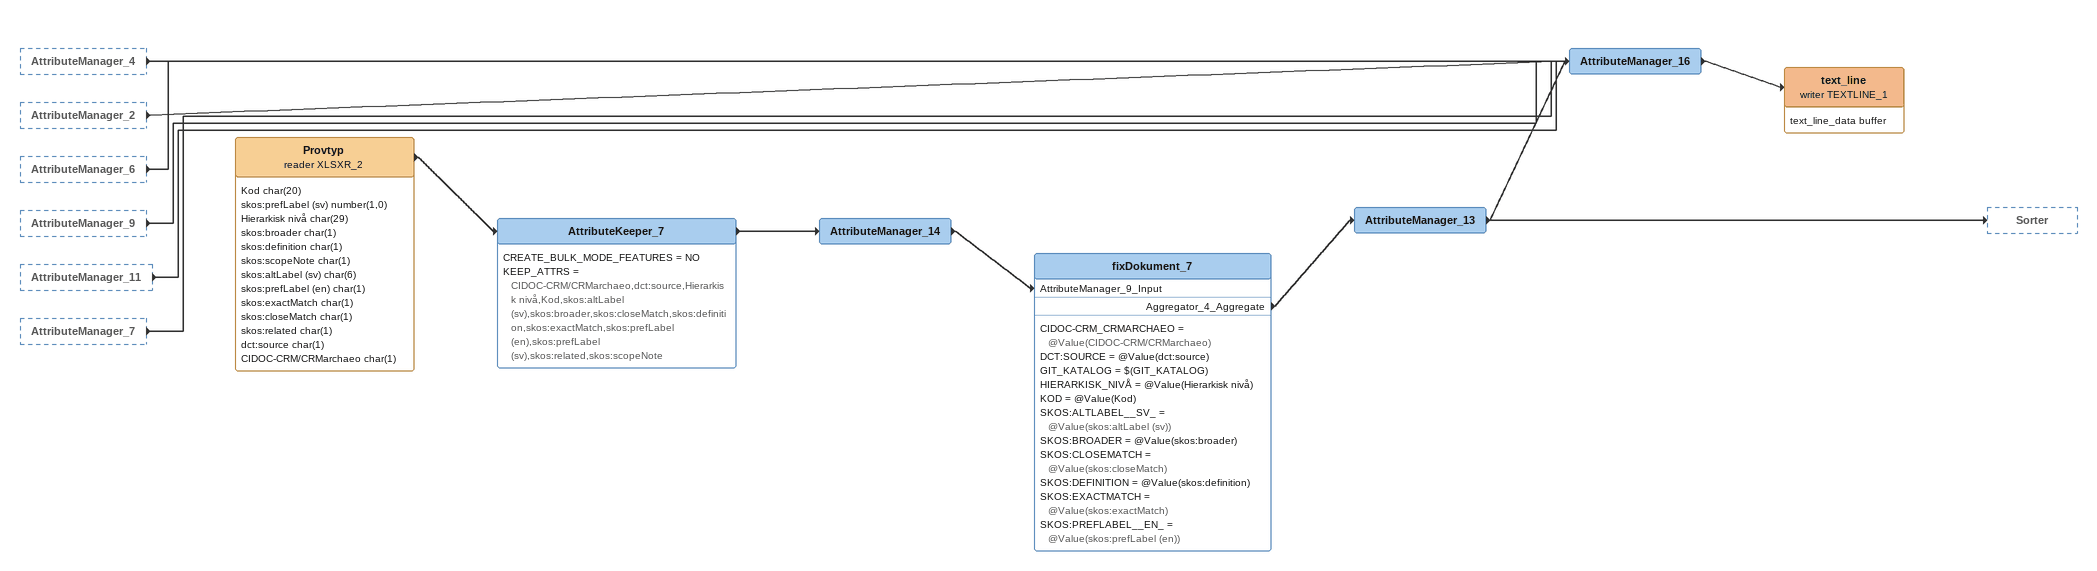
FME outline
AttributeManager_4 [outside]
    -> AttributeManager_16
AttributeManager_2 [outside]
    -> AttributeManager_16
AttributeManager_6 [outside]
    -> AttributeManager_16
AttributeManager_9 [outside]
    -> AttributeManager_16
AttributeManager_11 [outside]
    -> AttributeManager_16
AttributeManager_7 [outside]
    -> AttributeManager_16
Provtyp (reader XLSXR_2)
    attributes: Kod char(20), skos:prefLabel (sv) number(1,0), Hierarkisk nivå char(29), skos:broader char(1), skos:definition char(1), skos:scopeNote char(1), skos:altLabel (sv) char(6), skos:prefLabel (en) char(1), skos:exactMatch char(1), skos:closeMatch char(1), skos:related char(1), dct:source char(1), CIDOC-CRM/CRMarchaeo char(1)
    -> AttributeKeeper_7
AttributeKeeper_7
    CREATE_BULK_MODE_FEATURES = NO
    KEEP_ATTRS = CIDOC-CRM/CRMarchaeo,dct:source,Hierarkisk nivå,Kod,skos:altLabel (sv),skos:broader,skos:closeMatch,skos:definition,skos:exactMatch,skos:prefLabel (en),skos:prefLabel (sv),skos:related,skos:scopeNote
    -> AttributeManager_14
AttributeManager_14
    -> fixDokument_7 [AttributeManager_9_Input]
fixDokument_7
    CIDOC-CRM_CRMARCHAEO = @Value(CIDOC-CRM/CRMarchaeo)
    DCT:SOURCE = @Value(dct:source)
    GIT_KATALOG = $(GIT_KATALOG)
    HIERARKISK_NIVÅ = @Value(Hierarkisk nivå)
    KOD = @Value(Kod)
    SKOS:ALTLABEL__SV_ = @Value(skos:altLabel (sv))
    SKOS:BROADER = @Value(skos:broader)
    SKOS:CLOSEMATCH = @Value(skos:closeMatch)
    SKOS:DEFINITION = @Value(skos:definition)
    SKOS:EXACTMATCH = @Value(skos:exactMatch)
    SKOS:PREFLABEL__EN_ = @Value(skos:prefLabel (en))
    Aggregator_4_Aggregate -> AttributeManager_13
AttributeManager_13
    -> AttributeManager_16
    -> Sorter
AttributeManager_16
    -> text_line (writer TEXTLINE_1)
text_line (writer TEXTLINE_1)
    attributes: text_line_data buffer
